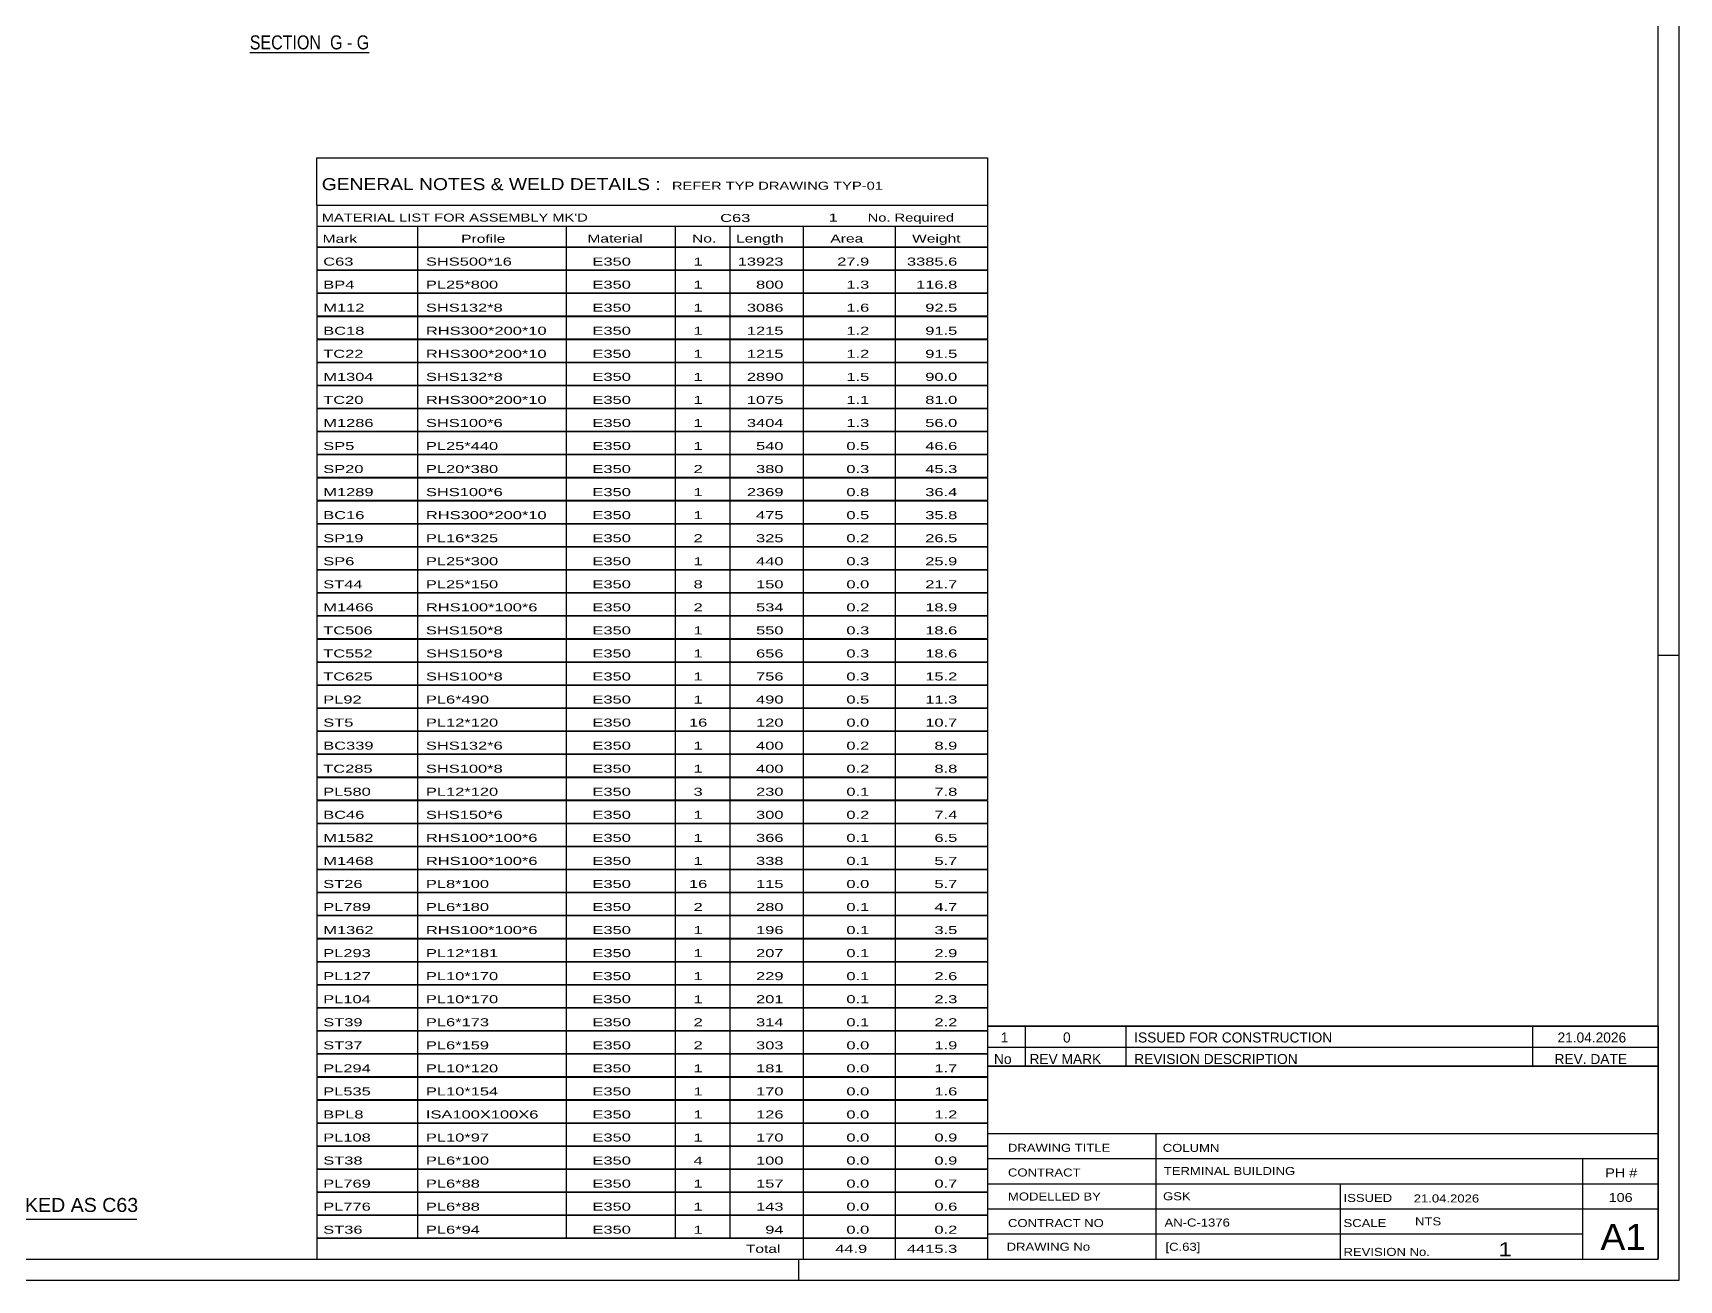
# Model space of a CAD drawing. Header units: millimetres. Extents: x -353 to 488, y -226 to 368.
# Drawn here: x 95.4 to 488.1, y -225.6 to 72 of the extents above; entities that cross this region are included whole.
import ezdxf

# ---------------------------------------------------------------- set-up
doc = ezdxf.new("R2010")
doc.units = ezdxf.units.MM
doc.styles.add('Arial', font='ARIAL.TTF', dxfattribs={"height": 0.2})
doc.styles.add('Arial Narrow', font='ARIALN.TTF', dxfattribs={"height": 0.2})

# ---------------------------------------------------------------- blocks, each defined once
blk = doc.blocks.new('Unknown-284857872-7001')
at = {"color": 5, "linetype": 'Continuous'}
for p, q in [((488.14, -225.61), (488.14, 368.39)), ((483.14, -220.61), (483.14, 363.39)), ((488.14, -76.61), (483.14, -76.61)), ((-347.86, -220.61), (483.14, -220.61)), ((278.14, -225.61), (278.14, -220.61)), ((-352.86, -225.61), (488.14, -225.61))]:
    blk.add_line(p, q, dxfattribs=at)
blk = doc.blocks.new('Unknown-284857872-17 - 22497')
at = {"color": 6, "linetype": 'Continuous'}
blk.add_line((147.11, 67.29), (175.61, 67.29), dxfattribs=at)
at = {"color": 0, "linetype": 'Continuous'}
blk.add_wipeout([(165.22, 68.04), (165.22, 71.54), (147.11, 71.54), (147.11, 68.04)], dxfattribs=at)
at = {"color": 7, "linetype": 'Continuous', "style": 'Arial Narrow'}
blk.add_text('SECTION ', height=3.34, dxfattribs=at).set_placement((147.11, 68.04))
at = {"color": 0, "linetype": 'Continuous'}
blk.add_wipeout([(169.25, 68.04), (169.25, 71.54), (166.27, 71.54), (166.27, 68.04)], dxfattribs=at)
blk.add_wipeout([(171.58, 68.04), (171.58, 71.54), (170.3, 71.54), (170.3, 68.04)], dxfattribs=at)
at = {"color": 7, "linetype": 'Continuous', "style": 'Arial Narrow'}
blk.add_text('G', height=3.34, dxfattribs=at).set_placement((166.27, 68.04))
at = {"color": 0, "linetype": 'Continuous'}
blk.add_wipeout([(175.61, 68.04), (175.61, 71.54), (172.63, 71.54), (172.63, 68.04)], dxfattribs=at)
at = {"color": 7, "linetype": 'Continuous', "style": 'Arial Narrow'}
for s, p in [('G', (172.63, 68.04)), ('-', (170.3, 68.04))]:
    blk.add_text(s, height=3.34, dxfattribs=at).set_placement(p)
blk = doc.blocks.new('Unknown-284857872-35131')
at = {"color": 7, "linetype": 'Continuous'}
for p, q in [((323.14, -174.56), (323.14, -220.61)), ((323.14, -174.56), (483.14, -174.56)), ((483.14, -174.61), (483.14, -220.61)), ((323.14, -190.61), (483.14, -190.61)), ((363.28, -190.61), (363.28, -220.61)), ((323.14, -196.61), (483.14, -196.61)), ((465.14, -220.56), (465.14, -196.56)), ((323.14, -202.61), (483.14, -202.61)), ((407.28, -202.61), (407.28, -220.61)), ((323.14, -208.61), (483.14, -208.61)), ((323.14, -214.61), (465.14, -214.61)), ((323.14, -220.61), (483.14, -220.61))]:
    blk.add_line(p, q, dxfattribs=at)
at = {"color": 7, "style": 'Arial Narrow'}
for s, height, width, p in [('DRAWING TITLE', 1.9089, 1.425378, (328.02, -195.01)), ('COLUMN', 1.909, 1.425378, (364.95, -195.03)), ('CONTRACT', 1.909, 1.425378, (328.02, -200.9)), ('TERMINAL BUILDING', 1.9089, 1.425378, (365.2, -200.54)), ('MODELLED BY', 1.9089, 1.425378, (328.02, -206.63)), ('GSK', 1.909, 1.425378, (365.02, -206.57)), ('ISSUED', 1.909, 1.425378, (408.08, -206.97)), ('21.04.2026', 1.909, 1.425378, (424.83, -207.09)), ('CONTRACT NO', 1.9089, 1.425378, (328.02, -212.96)), ('AN-C-1376', 1.909, 1.425378, (365.37, -212.84)), ('SCALE', 1.909, 1.425378, (408.08, -212.96)), ('A1', 6.204, 1.25, (469.38, -218.41)), ('DRAWING No', 1.909, 1.425378, (327.7, -218.61)), ('[C.63]', 1.909, 1.425378, (365.6, -218.62)), ('REVISION No.', 1.9089, 1.425378, (408.08, -219.85)), ('1', 3.34, 1.5, (445.05, -219.94))]:
    blk.add_text(s, height=height, dxfattribs=dict(at, width=width)).set_placement(p)
at = {"color": 7, "linetype": 'Continuous', "style": 'Arial Narrow'}
for s, height, width, p in [('PH #', 2.1, 1.42538, (470.54, -201.06)), ('106', 2.1, 1.42538, (471.33, -206.96)), ('NTS', 1.909, 1.425378, (425.14, -212.56))]:
    blk.add_text(s, height=height, dxfattribs=dict(at, width=width)).set_placement(p)
blk = doc.blocks.new('Unknown-284857872-35132')
at = {"color": 7, "linetype": 'Continuous'}
for p, q in [((163.14, 42.14), (323.14, 42.14)), ((163.14, 30.89), (163.14, 42.14)), ((323.14, 42.14), (323.14, 30.89)), ((163.14, 30.89), (323.14, 30.89)), ((163.14, 30.89), (163.14, 25.89)), ((323.14, 30.89), (323.14, 25.89)), ((163.14, 25.89), (323.14, 25.89)), ((163.14, 25.89), (163.14, 20.89)), ((187.14, 25.89), (187.14, 20.89)), ((222.64, 25.89), (222.64, 20.89)), ((248.64, 25.89), (248.64, 20.89)), ((261.64, 25.89), (261.64, 20.89)), ((279.14, 25.89), (279.14, 20.89)), ((301.14, 25.89), (301.14, 20.89)), ((323.14, 25.89), (323.14, 20.89)), ((163.14, 20.89), (323.14, 20.89)), ((163.14, 20.84), (163.14, 15.44)), ((163.14, 20.84), (323.14, 20.84)), ((187.14, 20.89), (187.14, 15.39)), ((222.64, 20.89), (222.64, 15.39)), ((248.64, 20.89), (248.64, 15.39)), ((261.64, 20.89), (261.64, 15.39)), ((279.14, 20.89), (279.14, 15.39)), ((301.14, 20.89), (301.14, 15.39)), ((323.14, 20.84), (323.14, 15.44)), ((163.14, 15.44), (323.14, 15.44)), ((163.14, 15.34), (163.14, 9.94)), ((163.14, 15.34), (323.14, 15.34)), ((187.14, 15.39), (187.14, 9.89)), ((222.64, 15.39), (222.64, 9.89)), ((248.64, 15.39), (248.64, 9.89)), ((261.64, 15.39), (261.64, 9.89)), ((279.14, 15.39), (279.14, 9.89)), ((301.14, 15.39), (301.14, 9.89)), ((323.14, 15.34), (323.14, 9.94)), ((163.14, 9.94), (323.14, 9.94)), ((163.14, 9.84), (163.14, 4.44)), ((163.14, 9.84), (323.14, 9.84)), ((187.14, 9.89), (187.14, 4.39)), ((222.64, 9.89), (222.64, 4.39)), ((248.64, 9.89), (248.64, 4.39)), ((261.64, 9.89), (261.64, 4.39)), ((279.14, 9.89), (279.14, 4.39)), ((301.14, 9.89), (301.14, 4.39)), ((323.14, 9.84), (323.14, 4.44)), ((163.14, 4.44), (323.14, 4.44)), ((163.14, 4.34), (163.14, -1.06)), ((163.14, 4.34), (323.14, 4.34)), ((187.14, 4.39), (187.14, -1.11)), ((222.64, 4.39), (222.64, -1.11)), ((248.64, 4.39), (248.64, -1.11)), ((261.64, 4.39), (261.64, -1.11)), ((279.14, 4.39), (279.14, -1.11)), ((301.14, 4.39), (301.14, -1.11)), ((323.14, 4.34), (323.14, -1.06)), ((163.14, -1.06), (323.14, -1.06)), ((163.14, -1.16), (163.14, -6.56)), ((163.14, -1.16), (323.14, -1.16)), ((187.14, -1.11), (187.14, -6.61)), ((222.64, -1.11), (222.64, -6.61)), ((248.64, -1.11), (248.64, -6.61)), ((261.64, -1.11), (261.64, -6.61)), ((279.14, -1.11), (279.14, -6.61)), ((301.14, -1.11), (301.14, -6.61)), ((323.14, -1.16), (323.14, -6.56)), ((163.14, -6.56), (323.14, -6.56)), ((163.14, -6.66), (163.14, -12.06)), ((163.14, -6.66), (323.14, -6.66)), ((187.14, -6.61), (187.14, -12.11)), ((222.64, -6.61), (222.64, -12.11)), ((248.64, -6.61), (248.64, -12.11)), ((261.64, -6.61), (261.64, -12.11)), ((279.14, -6.61), (279.14, -12.11)), ((301.14, -6.61), (301.14, -12.11)), ((323.14, -6.66), (323.14, -12.06)), ((163.14, -12.06), (323.14, -12.06)), ((163.14, -12.16), (163.14, -17.56)), ((163.14, -12.16), (323.14, -12.16)), ((187.14, -12.11), (187.14, -17.61)), ((222.64, -12.11), (222.64, -17.61)), ((248.64, -12.11), (248.64, -17.61)), ((261.64, -12.11), (261.64, -17.61)), ((279.14, -12.11), (279.14, -17.61)), ((301.14, -12.11), (301.14, -17.61)), ((323.14, -12.16), (323.14, -17.56)), ((163.14, -17.56), (323.14, -17.56)), ((163.14, -17.66), (163.14, -23.06)), ((163.14, -17.66), (323.14, -17.66)), ((187.14, -17.61), (187.14, -23.11)), ((222.64, -17.61), (222.64, -23.11)), ((248.64, -17.61), (248.64, -23.11)), ((261.64, -17.61), (261.64, -23.11)), ((279.14, -17.61), (279.14, -23.11)), ((301.14, -17.61), (301.14, -23.11)), ((323.14, -17.66), (323.14, -23.06)), ((163.14, -23.06), (323.14, -23.06)), ((163.14, -23.16), (163.14, -28.56)), ((163.14, -23.16), (323.14, -23.16)), ((187.14, -23.11), (187.14, -28.61)), ((222.64, -23.11), (222.64, -28.61)), ((248.64, -23.11), (248.64, -28.61)), ((261.64, -23.11), (261.64, -28.61)), ((279.14, -23.11), (279.14, -28.61)), ((301.14, -23.11), (301.14, -28.61)), ((323.14, -23.16), (323.14, -28.56)), ((163.14, -28.56), (323.14, -28.56)), ((163.14, -28.66), (163.14, -34.06)), ((163.14, -28.66), (323.14, -28.66)), ((187.14, -28.61), (187.14, -34.11)), ((222.64, -28.61), (222.64, -34.11)), ((248.64, -28.61), (248.64, -34.11)), ((261.64, -28.61), (261.64, -34.11)), ((279.14, -28.61), (279.14, -34.11)), ((301.14, -28.61), (301.14, -34.11)), ((323.14, -28.66), (323.14, -34.06)), ((163.14, -34.06), (323.14, -34.06)), ((163.14, -34.16), (163.14, -39.56)), ((163.14, -34.16), (323.14, -34.16)), ((187.14, -34.11), (187.14, -39.61)), ((222.64, -34.11), (222.64, -39.61)), ((248.64, -34.11), (248.64, -39.61)), ((261.64, -34.11), (261.64, -39.61)), ((279.14, -34.11), (279.14, -39.61)), ((301.14, -34.11), (301.14, -39.61)), ((323.14, -34.16), (323.14, -39.56)), ((163.14, -39.56), (323.14, -39.56)), ((163.14, -39.66), (163.14, -45.06)), ((163.14, -39.66), (323.14, -39.66)), ((187.14, -39.61), (187.14, -45.11)), ((222.64, -39.61), (222.64, -45.11)), ((248.64, -39.61), (248.64, -45.11)), ((261.64, -39.61), (261.64, -45.11)), ((279.14, -39.61), (279.14, -45.11)), ((301.14, -39.61), (301.14, -45.11)), ((323.14, -39.66), (323.14, -45.06)), ((163.14, -45.06), (323.14, -45.06)), ((163.14, -45.16), (163.14, -50.56)), ((163.14, -45.16), (323.14, -45.16)), ((187.14, -45.11), (187.14, -50.61)), ((222.64, -45.11), (222.64, -50.61)), ((248.64, -45.11), (248.64, -50.61)), ((261.64, -45.11), (261.64, -50.61)), ((279.14, -45.11), (279.14, -50.61)), ((301.14, -45.11), (301.14, -50.61)), ((323.14, -45.16), (323.14, -50.56)), ((163.14, -50.56), (323.14, -50.56)), ((163.14, -50.66), (163.14, -56.06)), ((163.14, -50.66), (323.14, -50.66)), ((187.14, -50.61), (187.14, -56.11)), ((222.64, -50.61), (222.64, -56.11)), ((248.64, -50.61), (248.64, -56.11)), ((261.64, -50.61), (261.64, -56.11)), ((279.14, -50.61), (279.14, -56.11)), ((301.14, -50.61), (301.14, -56.11)), ((323.14, -50.66), (323.14, -56.06)), ((163.14, -56.06), (323.14, -56.06)), ((163.14, -56.16), (163.14, -61.56)), ((163.14, -56.16), (323.14, -56.16)), ((187.14, -56.11), (187.14, -61.61)), ((222.64, -56.11), (222.64, -61.61)), ((248.64, -56.11), (248.64, -61.61)), ((261.64, -56.11), (261.64, -61.61)), ((279.14, -56.11), (279.14, -61.61)), ((301.14, -56.11), (301.14, -61.61)), ((323.14, -56.16), (323.14, -61.56)), ((163.14, -61.56), (323.14, -61.56)), ((163.14, -61.66), (163.14, -67.06)), ((163.14, -61.66), (323.14, -61.66)), ((187.14, -61.61), (187.14, -67.11)), ((222.64, -61.61), (222.64, -67.11)), ((248.64, -61.61), (248.64, -67.11)), ((261.64, -61.61), (261.64, -67.11)), ((279.14, -61.61), (279.14, -67.11)), ((301.14, -61.61), (301.14, -67.11)), ((323.14, -61.66), (323.14, -67.06)), ((163.14, -67.06), (323.14, -67.06)), ((163.14, -67.16), (163.14, -72.56)), ((163.14, -67.16), (323.14, -67.16)), ((187.14, -67.11), (187.14, -72.61)), ((222.64, -67.11), (222.64, -72.61)), ((248.64, -67.11), (248.64, -72.61)), ((261.64, -67.11), (261.64, -72.61)), ((279.14, -67.11), (279.14, -72.61)), ((301.14, -67.11), (301.14, -72.61)), ((323.14, -67.16), (323.14, -72.56)), ((163.14, -72.56), (323.14, -72.56)), ((163.14, -72.66), (163.14, -78.06)), ((163.14, -72.66), (323.14, -72.66)), ((187.14, -72.61), (187.14, -78.11)), ((222.64, -72.61), (222.64, -78.11)), ((248.64, -72.61), (248.64, -78.11)), ((261.64, -72.61), (261.64, -78.11)), ((279.14, -72.61), (279.14, -78.11)), ((301.14, -72.61), (301.14, -78.11)), ((323.14, -72.66), (323.14, -78.06)), ((163.14, -78.06), (323.14, -78.06)), ((163.14, -78.16), (163.14, -83.56)), ((163.14, -78.16), (323.14, -78.16)), ((187.14, -78.11), (187.14, -83.61)), ((222.64, -78.11), (222.64, -83.61)), ((248.64, -78.11), (248.64, -83.61)), ((261.64, -78.11), (261.64, -83.61)), ((279.14, -78.11), (279.14, -83.61)), ((301.14, -78.11), (301.14, -83.61)), ((323.14, -78.16), (323.14, -83.56)), ((163.14, -83.56), (323.14, -83.56)), ((163.14, -83.66), (163.14, -89.06)), ((163.14, -83.66), (323.14, -83.66)), ((187.14, -83.61), (187.14, -89.11)), ((222.64, -83.61), (222.64, -89.11)), ((248.64, -83.61), (248.64, -89.11)), ((261.64, -83.61), (261.64, -89.11)), ((279.14, -83.61), (279.14, -89.11)), ((301.14, -83.61), (301.14, -89.11)), ((323.14, -83.66), (323.14, -89.06)), ((163.14, -89.06), (323.14, -89.06)), ((163.14, -89.16), (163.14, -94.56)), ((163.14, -89.16), (323.14, -89.16)), ((187.14, -89.11), (187.14, -94.61)), ((222.64, -89.11), (222.64, -94.61)), ((248.64, -89.11), (248.64, -94.61)), ((261.64, -89.11), (261.64, -94.61)), ((279.14, -89.11), (279.14, -94.61)), ((301.14, -89.11), (301.14, -94.61)), ((323.14, -89.16), (323.14, -94.56)), ((163.14, -94.56), (323.14, -94.56)), ((163.14, -94.66), (163.14, -100.06)), ((163.14, -94.66), (323.14, -94.66)), ((187.14, -94.61), (187.14, -100.11)), ((222.64, -94.61), (222.64, -100.11)), ((248.64, -94.61), (248.64, -100.11)), ((261.64, -94.61), (261.64, -100.11)), ((279.14, -94.61), (279.14, -100.11)), ((301.14, -94.61), (301.14, -100.11)), ((323.14, -94.66), (323.14, -100.06)), ((163.14, -100.06), (323.14, -100.06)), ((163.14, -100.16), (163.14, -105.56)), ((163.14, -100.16), (323.14, -100.16)), ((187.14, -100.11), (187.14, -105.61)), ((222.64, -100.11), (222.64, -105.61)), ((248.64, -100.11), (248.64, -105.61)), ((261.64, -100.11), (261.64, -105.61)), ((279.14, -100.11), (279.14, -105.61)), ((301.14, -100.11), (301.14, -105.61)), ((323.14, -100.16), (323.14, -105.56)), ((163.14, -105.56), (323.14, -105.56)), ((163.14, -105.66), (163.14, -111.06)), ((163.14, -105.66), (323.14, -105.66)), ((187.14, -105.61), (187.14, -111.11)), ((222.64, -105.61), (222.64, -111.11)), ((248.64, -105.61), (248.64, -111.11)), ((261.64, -105.61), (261.64, -111.11)), ((279.14, -105.61), (279.14, -111.11)), ((301.14, -105.61), (301.14, -111.11)), ((323.14, -105.66), (323.14, -111.06)), ((163.14, -111.06), (323.14, -111.06)), ((163.14, -111.16), (163.14, -116.56)), ((163.14, -111.16), (323.14, -111.16)), ((187.14, -111.11), (187.14, -116.61)), ((222.64, -111.11), (222.64, -116.61)), ((248.64, -111.11), (248.64, -116.61)), ((261.64, -111.11), (261.64, -116.61)), ((279.14, -111.11), (279.14, -116.61)), ((301.14, -111.11), (301.14, -116.61)), ((323.14, -111.16), (323.14, -116.56)), ((163.14, -116.56), (323.14, -116.56)), ((163.14, -116.66), (163.14, -122.06)), ((163.14, -116.66), (323.14, -116.66)), ((187.14, -116.61), (187.14, -122.11)), ((222.64, -116.61), (222.64, -122.11)), ((248.64, -116.61), (248.64, -122.11)), ((261.64, -116.61), (261.64, -122.11)), ((279.14, -116.61), (279.14, -122.11)), ((301.14, -116.61), (301.14, -122.11)), ((323.14, -116.66), (323.14, -122.06)), ((163.14, -122.06), (323.14, -122.06)), ((163.14, -122.16), (163.14, -127.56)), ((163.14, -122.16), (323.14, -122.16)), ((187.14, -122.11), (187.14, -127.61)), ((222.64, -122.11), (222.64, -127.61)), ((248.64, -122.11), (248.64, -127.61)), ((261.64, -122.11), (261.64, -127.61)), ((279.14, -122.11), (279.14, -127.61)), ((301.14, -122.11), (301.14, -127.61)), ((323.14, -122.16), (323.14, -127.56)), ((163.14, -127.56), (323.14, -127.56)), ((163.14, -127.66), (163.14, -133.06)), ((163.14, -127.66), (323.14, -127.66)), ((187.14, -127.61), (187.14, -133.11)), ((222.64, -127.61), (222.64, -133.11)), ((248.64, -127.61), (248.64, -133.11)), ((261.64, -127.61), (261.64, -133.11)), ((279.14, -127.61), (279.14, -133.11)), ((301.14, -127.61), (301.14, -133.11)), ((323.14, -127.66), (323.14, -133.06)), ((163.14, -133.06), (323.14, -133.06)), ((163.14, -133.16), (163.14, -138.56)), ((163.14, -133.16), (323.14, -133.16)), ((187.14, -133.11), (187.14, -138.61)), ((222.64, -133.11), (222.64, -138.61)), ((248.64, -133.11), (248.64, -138.61)), ((261.64, -133.11), (261.64, -138.61)), ((279.14, -133.11), (279.14, -138.61)), ((301.14, -133.11), (301.14, -138.61)), ((323.14, -133.16), (323.14, -138.56)), ((163.14, -138.56), (323.14, -138.56)), ((163.14, -138.66), (163.14, -144.06)), ((163.14, -138.66), (323.14, -138.66)), ((187.14, -138.61), (187.14, -144.11)), ((222.64, -138.61), (222.64, -144.11)), ((248.64, -138.61), (248.64, -144.11)), ((261.64, -138.61), (261.64, -144.11)), ((279.14, -138.61), (279.14, -144.11)), ((301.14, -138.61), (301.14, -144.11)), ((323.14, -138.66), (323.14, -144.06)), ((163.14, -144.06), (323.14, -144.06)), ((163.14, -144.16), (163.14, -149.56)), ((163.14, -144.16), (323.14, -144.16)), ((187.14, -144.11), (187.14, -149.61)), ((222.64, -144.11), (222.64, -149.61)), ((248.64, -144.11), (248.64, -149.61)), ((261.64, -144.11), (261.64, -149.61)), ((279.14, -144.11), (279.14, -149.61)), ((301.14, -144.11), (301.14, -149.61)), ((323.14, -144.16), (323.14, -149.56)), ((163.14, -149.56), (323.14, -149.56)), ((163.14, -149.66), (163.14, -155.06)), ((163.14, -149.66), (323.14, -149.66)), ((187.14, -149.61), (187.14, -155.11)), ((222.64, -149.61), (222.64, -155.11)), ((248.64, -149.61), (248.64, -155.11)), ((261.64, -149.61), (261.64, -155.11)), ((279.14, -149.61), (279.14, -155.11)), ((301.14, -149.61), (301.14, -155.11)), ((323.14, -149.66), (323.14, -155.06)), ((163.14, -155.06), (323.14, -155.06)), ((163.14, -155.16), (163.14, -160.56)), ((163.14, -155.16), (323.14, -155.16)), ((187.14, -155.11), (187.14, -160.61)), ((222.64, -155.11), (222.64, -160.61)), ((248.64, -155.11), (248.64, -160.61)), ((261.64, -155.11), (261.64, -160.61)), ((279.14, -155.11), (279.14, -160.61)), ((301.14, -155.11), (301.14, -160.61)), ((323.14, -155.16), (323.14, -160.56)), ((163.14, -160.56), (323.14, -160.56)), ((163.14, -160.66), (163.14, -166.06)), ((163.14, -160.66), (323.14, -160.66)), ((187.14, -160.61), (187.14, -166.11)), ((222.64, -160.61), (222.64, -166.11)), ((248.64, -160.61), (248.64, -166.11)), ((261.64, -160.61), (261.64, -166.11)), ((279.14, -160.61), (279.14, -166.11)), ((301.14, -160.61), (301.14, -166.11)), ((323.14, -160.66), (323.14, -166.06)), ((163.14, -166.06), (323.14, -166.06)), ((163.14, -166.16), (163.14, -171.56)), ((163.14, -166.16), (323.14, -166.16)), ((187.14, -166.11), (187.14, -171.61)), ((222.64, -166.11), (222.64, -171.61)), ((248.64, -166.11), (248.64, -171.61)), ((261.64, -166.11), (261.64, -171.61)), ((279.14, -166.11), (279.14, -171.61)), ((301.14, -166.11), (301.14, -171.61)), ((323.14, -166.16), (323.14, -171.56)), ((163.14, -171.56), (323.14, -171.56)), ((163.14, -171.66), (163.14, -177.06)), ((163.14, -171.66), (323.14, -171.66)), ((187.14, -171.61), (187.14, -177.11)), ((222.64, -171.61), (222.64, -177.11)), ((248.64, -171.61), (248.64, -177.11)), ((261.64, -171.61), (261.64, -177.11)), ((279.14, -171.61), (279.14, -177.11)), ((301.14, -171.61), (301.14, -177.11)), ((323.14, -171.66), (323.14, -177.06)), ((163.14, -177.06), (323.14, -177.06)), ((163.14, -177.16), (163.14, -182.56)), ((163.14, -177.16), (323.14, -177.16)), ((187.14, -177.11), (187.14, -182.61)), ((222.64, -177.11), (222.64, -182.61)), ((248.64, -177.11), (248.64, -182.61)), ((261.64, -177.11), (261.64, -182.61)), ((279.14, -177.11), (279.14, -182.61)), ((301.14, -177.11), (301.14, -182.61)), ((323.14, -177.16), (323.14, -182.56)), ((163.14, -182.56), (323.14, -182.56)), ((163.14, -182.66), (163.14, -188.06)), ((163.14, -182.66), (323.14, -182.66)), ((187.14, -182.61), (187.14, -188.11)), ((222.64, -182.61), (222.64, -188.11)), ((248.64, -182.61), (248.64, -188.11)), ((261.64, -182.61), (261.64, -188.11)), ((279.14, -182.61), (279.14, -188.11)), ((301.14, -182.61), (301.14, -188.11)), ((323.14, -182.66), (323.14, -188.06)), ((163.14, -188.06), (323.14, -188.06)), ((163.14, -188.16), (163.14, -193.56)), ((163.14, -188.16), (323.14, -188.16)), ((187.14, -188.11), (187.14, -193.61)), ((222.64, -188.11), (222.64, -193.61)), ((248.64, -188.11), (248.64, -193.61)), ((261.64, -188.11), (261.64, -193.61)), ((279.14, -188.11), (279.14, -193.61)), ((301.14, -188.11), (301.14, -193.61)), ((323.14, -188.16), (323.14, -193.56)), ((163.14, -193.56), (323.14, -193.56)), ((163.14, -193.66), (163.14, -199.06)), ((163.14, -193.66), (323.14, -193.66)), ((187.14, -193.61), (187.14, -199.11)), ((222.64, -193.61), (222.64, -199.11)), ((248.64, -193.61), (248.64, -199.11)), ((261.64, -193.61), (261.64, -199.11)), ((279.14, -193.61), (279.14, -199.11)), ((301.14, -193.61), (301.14, -199.11)), ((323.14, -193.66), (323.14, -199.06)), ((163.14, -199.06), (323.14, -199.06)), ((163.14, -199.16), (163.14, -204.56)), ((163.14, -199.16), (323.14, -199.16)), ((187.14, -199.11), (187.14, -204.61)), ((222.64, -199.11), (222.64, -204.61)), ((248.64, -199.11), (248.64, -204.61)), ((261.64, -199.11), (261.64, -204.61)), ((279.14, -199.11), (279.14, -204.61)), ((301.14, -199.11), (301.14, -204.61)), ((323.14, -199.16), (323.14, -204.56)), ((163.14, -204.56), (323.14, -204.56)), ((163.14, -204.66), (163.14, -210.06)), ((163.14, -204.66), (323.14, -204.66)), ((187.14, -204.61), (187.14, -210.11)), ((222.64, -204.61), (222.64, -210.11)), ((248.64, -204.61), (248.64, -210.11)), ((261.64, -204.61), (261.64, -210.11)), ((279.14, -204.61), (279.14, -210.11)), ((301.14, -204.61), (301.14, -210.11)), ((323.14, -204.66), (323.14, -210.06)), ((163.14, -210.06), (323.14, -210.06)), ((163.14, -210.16), (163.14, -215.56)), ((163.14, -210.16), (323.14, -210.16)), ((187.14, -210.11), (187.14, -215.61)), ((222.64, -210.11), (222.64, -215.61)), ((248.64, -210.11), (248.64, -215.61)), ((261.64, -210.11), (261.64, -215.61)), ((279.14, -210.11), (279.14, -215.61)), ((301.14, -210.11), (301.14, -215.61)), ((323.14, -210.16), (323.14, -215.56)), ((163.14, -215.56), (323.14, -215.56)), ((163.14, -215.61), (323.14, -215.61)), ((163.14, -215.61), (163.14, -220.61)), ((279.14, -215.61), (279.14, -220.61)), ((301.14, -215.61), (301.14, -220.61)), ((323.14, -215.61), (323.14, -220.61)), ((163.14, -220.61), (323.14, -220.61))]:
    blk.add_line(p, q, dxfattribs=at)
at = {"color": 7, "style": 'Arial Narrow'}
for s, height, width, p in [('GENERAL NOTES & WELD DETAILS :', 2.8633, 1.4, (164.29, 34.45)), ('REFER TYP DRAWING TYP-01', 1.9089, 1.6, (247.84, 34.55)), ("MATERIAL LIST FOR ASSEMBLY MK'D", 1.9089, 1.6, (164.29, 26.95)), ('C63', 1.909, 1.794707, (259.34, 26.86)), ('1', 1.91, 1.794707, (285.22, 26.95)), ('No. Required', 1.9089, 1.6, (294.55, 26.95)), ('Mark', 1.909, 1.7, (164.48, 21.89)), ('Profile', 1.909, 1.7, (197.55, 21.89)), ('Material', 1.909, 1.7, (227.68, 21.95)), ('No.', 1.909, 1.7, (252.64, 21.95)), ('Length', 1.909, 1.7, (263.14, 21.95)), ('Area', 1.909, 1.7, (285.64, 21.95)), ('Weight', 1.909, 1.7, (305.14, 21.95))]:
    blk.add_text(s, height=height, dxfattribs=dict(at, width=width)).set_placement(p)
at = {"color": 7, "linetype": 'Continuous', "style": 'Arial Narrow'}
for s, height, width, p in [('C63', 1.909, 1.794707, (164.64, 16.45)), ('SHS500*16', 1.909, 1.794707, (189.14, 16.45)), ('E350', 1.909, 1.794707, (228.88, 16.45)), ('1', 1.91, 1.794707, (253, 16.45)), ('13923', 1.909, 1.794707, (263.54, 16.45)), ('27.9', 1.909, 1.794707, (287.27, 16.45)), ('3385.6', 1.909, 1.794707, (303.91, 16.45)), ('BP4', 1.909, 1.794707, (164.64, 10.95)), ('PL25*800', 1.909, 1.794707, (189.14, 10.95)), ('E350', 1.909, 1.794707, (228.88, 10.95)), ('1', 1.91, 1.794707, (253, 10.95)), ('800', 1.909, 1.794707, (267.91, 10.95)), ('1.3', 1.909, 1.794707, (289.46, 10.95)), ('116.8', 1.909, 1.794707, (306.1, 10.95)), ('M112', 1.909, 1.794707, (164.64, 5.45)), ('SHS132*8', 1.909, 1.794707, (189.14, 5.45)), ('E350', 1.909, 1.794707, (228.88, 5.45)), ('1', 1.91, 1.794707, (253, 5.45)), ('3086', 1.909, 1.794707, (265.72, 5.45)), ('1.6', 1.909, 1.794707, (289.46, 5.45)), ('92.5', 1.909, 1.794707, (308.28, 5.45)), ('BC18', 1.909, 1.794707, (164.64, -0.05)), ('RHS300*200*10', 1.9089, 1.794707, (189.14, -0.05)), ('E350', 1.909, 1.794707, (228.88, -0.05)), ('1', 1.91, 1.794707, (253, -0.05)), ('1215', 1.909, 1.794707, (265.72, -0.05)), ('1.2', 1.909, 1.794707, (289.46, -0.05)), ('91.5', 1.909, 1.794707, (308.28, -0.05)), ('TC22', 1.909, 1.794707, (164.64, -5.55)), ('RHS300*200*10', 1.9089, 1.794707, (189.14, -5.55)), ('E350', 1.909, 1.794707, (228.88, -5.55)), ('1', 1.91, 1.794707, (253, -5.55)), ('1215', 1.909, 1.794707, (265.72, -5.55)), ('1.2', 1.909, 1.794707, (289.46, -5.55)), ('91.5', 1.909, 1.794707, (308.28, -5.55)), ('M1304', 1.909, 1.794707, (164.64, -11.05)), ('SHS132*8', 1.909, 1.794707, (189.14, -11.05)), ('E350', 1.909, 1.794707, (228.88, -11.05)), ('1', 1.91, 1.794707, (253, -11.05)), ('2890', 1.909, 1.794707, (265.72, -11.05)), ('1.5', 1.909, 1.794707, (289.46, -11.05)), ('90.0', 1.909, 1.794707, (308.28, -11.05)), ('TC20', 1.909, 1.794707, (164.64, -16.55)), ('RHS300*200*10', 1.9089, 1.794707, (189.14, -16.55)), ('E350', 1.909, 1.794707, (228.88, -16.55)), ('1', 1.91, 1.794707, (253, -16.55)), ('1075', 1.909, 1.794707, (265.72, -16.55)), ('1.1', 1.909, 1.794707, (289.46, -16.55)), ('81.0', 1.909, 1.794707, (308.28, -16.55)), ('M1286', 1.909, 1.794707, (164.64, -22.05)), ('SHS100*6', 1.909, 1.794707, (189.14, -22.05)), ('E350', 1.909, 1.794707, (228.88, -22.05)), ('1', 1.91, 1.794707, (253, -22.05)), ('3404', 1.909, 1.794707, (265.72, -22.05)), ('1.3', 1.909, 1.794707, (289.46, -22.05)), ('56.0', 1.909, 1.794707, (308.28, -22.05)), ('SP5', 1.909, 1.794707, (164.64, -27.55)), ('PL25*440', 1.909, 1.794707, (189.14, -27.55)), ('E350', 1.909, 1.794707, (228.88, -27.55)), ('1', 1.91, 1.794707, (253, -27.55)), ('540', 1.909, 1.794707, (267.91, -27.55)), ('0.5', 1.909, 1.794707, (289.46, -27.55)), ('46.6', 1.909, 1.794707, (308.28, -27.55)), ('SP20', 1.909, 1.794707, (164.64, -33.05)), ('PL20*380', 1.909, 1.794707, (189.14, -33.05)), ('E350', 1.909, 1.794707, (228.88, -33.05)), ('2', 1.91, 1.794707, (253, -33.05)), ('380', 1.909, 1.794707, (267.91, -33.05)), ('0.3', 1.909, 1.794707, (289.46, -33.05)), ('45.3', 1.909, 1.794707, (308.28, -33.05)), ('M1289', 1.909, 1.794707, (164.64, -38.55)), ('SHS100*6', 1.909, 1.794707, (189.14, -38.55)), ('E350', 1.909, 1.794707, (228.88, -38.55)), ('1', 1.91, 1.794707, (253, -38.55)), ('2369', 1.909, 1.794707, (265.72, -38.55)), ('0.8', 1.909, 1.794707, (289.46, -38.55)), ('36.4', 1.909, 1.794707, (308.28, -38.55)), ('BC16', 1.909, 1.794707, (164.64, -44.05)), ('RHS300*200*10', 1.9089, 1.794707, (189.14, -44.05)), ('E350', 1.909, 1.794707, (228.88, -44.05)), ('1', 1.91, 1.794707, (253, -44.05)), ('475', 1.909, 1.794707, (267.91, -44.05)), ('0.5', 1.909, 1.794707, (289.46, -44.05)), ('35.8', 1.909, 1.794707, (308.28, -44.05)), ('SP19', 1.909, 1.794707, (164.64, -49.55)), ('PL16*325', 1.909, 1.794707, (189.14, -49.55)), ('E350', 1.909, 1.794707, (228.88, -49.55)), ('2', 1.91, 1.794707, (253, -49.55)), ('325', 1.909, 1.794707, (267.91, -49.55)), ('0.2', 1.909, 1.794707, (289.46, -49.55)), ('26.5', 1.909, 1.794707, (308.28, -49.55)), ('SP6', 1.909, 1.794707, (164.64, -55.05)), ('PL25*300', 1.909, 1.794707, (189.14, -55.05)), ('E350', 1.909, 1.794707, (228.88, -55.05)), ('1', 1.91, 1.794707, (253, -55.05)), ('440', 1.909, 1.794707, (267.91, -55.05)), ('0.3', 1.909, 1.794707, (289.46, -55.05)), ('25.9', 1.909, 1.794707, (308.28, -55.05)), ('ST44', 1.909, 1.794707, (164.64, -60.55)), ('PL25*150', 1.909, 1.794707, (189.14, -60.55)), ('E350', 1.909, 1.794707, (228.88, -60.55)), ('8', 1.91, 1.794707, (253, -60.55)), ('150', 1.909, 1.794707, (267.91, -60.55)), ('0.0', 1.909, 1.794707, (289.46, -60.55)), ('21.7', 1.909, 1.794707, (308.28, -60.55)), ('M1466', 1.909, 1.794707, (164.64, -66.05)), ('RHS100*100*6', 1.9089, 1.794707, (189.14, -66.05)), ('E350', 1.909, 1.794707, (228.88, -66.05)), ('2', 1.91, 1.794707, (253, -66.05)), ('534', 1.909, 1.794707, (267.91, -66.05)), ('0.2', 1.909, 1.794707, (289.46, -66.05)), ('18.9', 1.909, 1.794707, (308.28, -66.05)), ('TC506', 1.909, 1.794707, (164.64, -71.55)), ('SHS150*8', 1.909, 1.794707, (189.14, -71.55)), ('E350', 1.909, 1.794707, (228.88, -71.55)), ('1', 1.91, 1.794707, (253, -71.55)), ('550', 1.909, 1.794707, (267.91, -71.55)), ('0.3', 1.909, 1.794707, (289.46, -71.55)), ('18.6', 1.909, 1.794707, (308.28, -71.55)), ('TC552', 1.909, 1.794707, (164.64, -77.05)), ('SHS150*8', 1.909, 1.794707, (189.14, -77.05)), ('E350', 1.909, 1.794707, (228.88, -77.05)), ('1', 1.91, 1.794707, (253, -77.05)), ('656', 1.909, 1.794707, (267.91, -77.05)), ('0.3', 1.909, 1.794707, (289.46, -77.05)), ('18.6', 1.909, 1.794707, (308.28, -77.05)), ('TC625', 1.909, 1.794707, (164.64, -82.55)), ('SHS100*8', 1.909, 1.794707, (189.14, -82.55)), ('E350', 1.909, 1.794707, (228.88, -82.55)), ('1', 1.91, 1.794707, (253, -82.55)), ('756', 1.909, 1.794707, (267.91, -82.55)), ('0.3', 1.909, 1.794707, (289.46, -82.55)), ('15.2', 1.909, 1.794707, (308.28, -82.55)), ('PL92', 1.909, 1.794707, (164.64, -88.05)), ('PL6*490', 1.909, 1.794707, (189.14, -88.05)), ('E350', 1.909, 1.794707, (228.88, -88.05)), ('1', 1.91, 1.794707, (253, -88.05)), ('490', 1.909, 1.794707, (267.91, -88.05)), ('0.5', 1.909, 1.794707, (289.46, -88.05)), ('11.3', 1.909, 1.794707, (308.28, -88.05)), ('ST5', 1.909, 1.794707, (164.64, -93.55)), ('PL12*120', 1.909, 1.794707, (189.14, -93.55)), ('E350', 1.909, 1.794707, (228.88, -93.55)), ('16', 1.909, 1.794707, (251.9, -93.55)), ('120', 1.909, 1.794707, (267.91, -93.55)), ('0.0', 1.909, 1.794707, (289.46, -93.55)), ('10.7', 1.909, 1.794707, (308.28, -93.55)), ('BC339', 1.909, 1.794707, (164.64, -99.05)), ('SHS132*6', 1.909, 1.794707, (189.14, -99.05)), ('E350', 1.909, 1.794707, (228.88, -99.05)), ('1', 1.91, 1.794707, (253, -99.05)), ('400', 1.909, 1.794707, (267.91, -99.05)), ('0.2', 1.909, 1.794707, (289.46, -99.05)), ('8.9', 1.909, 1.794707, (310.47, -99.05)), ('TC285', 1.909, 1.794707, (164.64, -104.55)), ('SHS100*8', 1.909, 1.794707, (189.14, -104.55)), ('E350', 1.909, 1.794707, (228.88, -104.55)), ('1', 1.91, 1.794707, (253, -104.55)), ('400', 1.909, 1.794707, (267.91, -104.55)), ('0.2', 1.909, 1.794707, (289.46, -104.55)), ('8.8', 1.909, 1.794707, (310.47, -104.55)), ('PL580', 1.909, 1.794707, (164.64, -110.05)), ('PL12*120', 1.909, 1.794707, (189.14, -110.05)), ('E350', 1.909, 1.794707, (228.88, -110.05)), ('3', 1.91, 1.794707, (253, -110.05)), ('230', 1.909, 1.794707, (267.91, -110.05)), ('0.1', 1.909, 1.794707, (289.46, -110.05)), ('7.8', 1.909, 1.794707, (310.47, -110.05)), ('BC46', 1.909, 1.794707, (164.64, -115.55)), ('SHS150*6', 1.909, 1.794707, (189.14, -115.55)), ('E350', 1.909, 1.794707, (228.88, -115.55)), ('1', 1.91, 1.794707, (253, -115.55)), ('300', 1.909, 1.794707, (267.91, -115.55)), ('0.2', 1.909, 1.794707, (289.46, -115.55)), ('7.4', 1.909, 1.794707, (310.47, -115.55)), ('M1582', 1.909, 1.794707, (164.64, -121.05)), ('RHS100*100*6', 1.9089, 1.794707, (189.14, -121.05)), ('E350', 1.909, 1.794707, (228.88, -121.05)), ('1', 1.91, 1.794707, (253, -121.05)), ('366', 1.909, 1.794707, (267.91, -121.05)), ('0.1', 1.909, 1.794707, (289.46, -121.05)), ('6.5', 1.909, 1.794707, (310.47, -121.05)), ('M1468', 1.909, 1.794707, (164.64, -126.55)), ('RHS100*100*6', 1.9089, 1.794707, (189.14, -126.55)), ('E350', 1.909, 1.794707, (228.88, -126.55)), ('1', 1.91, 1.794707, (253, -126.55)), ('338', 1.909, 1.794707, (267.91, -126.55)), ('0.1', 1.909, 1.794707, (289.46, -126.55)), ('5.7', 1.909, 1.794707, (310.47, -126.55)), ('ST26', 1.909, 1.794707, (164.64, -132.05)), ('PL8*100', 1.909, 1.794707, (189.14, -132.05)), ('E350', 1.909, 1.794707, (228.88, -132.05)), ('16', 1.909, 1.794707, (251.9, -132.05)), ('115', 1.909, 1.794707, (267.91, -132.05)), ('0.0', 1.909, 1.794707, (289.46, -132.05)), ('5.7', 1.909, 1.794707, (310.47, -132.05)), ('PL789', 1.909, 1.794707, (164.64, -137.55)), ('PL6*180', 1.909, 1.794707, (189.14, -137.55)), ('E350', 1.909, 1.794707, (228.88, -137.55)), ('2', 1.91, 1.794707, (253, -137.55)), ('280', 1.909, 1.794707, (267.91, -137.55)), ('0.1', 1.909, 1.794707, (289.46, -137.55)), ('4.7', 1.909, 1.794707, (310.47, -137.55)), ('M1362', 1.909, 1.794707, (164.64, -143.05)), ('RHS100*100*6', 1.9089, 1.794707, (189.14, -143.05)), ('E350', 1.909, 1.794707, (228.88, -143.05)), ('1', 1.91, 1.794707, (253, -143.05)), ('196', 1.909, 1.794707, (267.91, -143.05)), ('0.1', 1.909, 1.794707, (289.46, -143.05)), ('3.5', 1.909, 1.794707, (310.47, -143.05)), ('PL293', 1.909, 1.794707, (164.64, -148.55)), ('PL12*181', 1.909, 1.794707, (189.14, -148.55)), ('E350', 1.909, 1.794707, (228.88, -148.55)), ('1', 1.91, 1.794707, (253, -148.55)), ('207', 1.909, 1.794707, (267.91, -148.55)), ('0.1', 1.909, 1.794707, (289.46, -148.55)), ('2.9', 1.909, 1.794707, (310.47, -148.55)), ('PL127', 1.909, 1.794707, (164.64, -154.05)), ('PL10*170', 1.909, 1.794707, (189.14, -154.05)), ('E350', 1.909, 1.794707, (228.88, -154.05)), ('1', 1.91, 1.794707, (253, -154.05)), ('229', 1.909, 1.794707, (267.91, -154.05)), ('0.1', 1.909, 1.794707, (289.46, -154.05)), ('2.6', 1.909, 1.794707, (310.47, -154.05)), ('PL104', 1.909, 1.794707, (164.64, -159.55)), ('PL10*170', 1.909, 1.794707, (189.14, -159.55)), ('E350', 1.909, 1.794707, (228.88, -159.55)), ('1', 1.91, 1.794707, (253, -159.55)), ('201', 1.909, 1.794707, (267.91, -159.55)), ('0.1', 1.909, 1.794707, (289.46, -159.55)), ('2.3', 1.909, 1.794707, (310.47, -159.55)), ('ST39', 1.909, 1.794707, (164.64, -165.05)), ('PL6*173', 1.909, 1.794707, (189.14, -165.05)), ('E350', 1.909, 1.794707, (228.88, -165.05)), ('2', 1.91, 1.794707, (253, -165.05)), ('314', 1.909, 1.794707, (267.91, -165.05)), ('0.1', 1.909, 1.794707, (289.46, -165.05)), ('2.2', 1.909, 1.794707, (310.47, -165.05)), ('ST37', 1.909, 1.794707, (164.64, -170.55)), ('PL6*159', 1.909, 1.794707, (189.14, -170.55)), ('E350', 1.909, 1.794707, (228.88, -170.55)), ('2', 1.91, 1.794707, (253, -170.55)), ('303', 1.909, 1.794707, (267.91, -170.55)), ('0.0', 1.909, 1.794707, (289.46, -170.55)), ('1.9', 1.909, 1.794707, (310.47, -170.55)), ('PL294', 1.909, 1.794707, (164.64, -176.05)), ('PL10*120', 1.909, 1.794707, (189.14, -176.05)), ('E350', 1.909, 1.794707, (228.88, -176.05)), ('1', 1.91, 1.794707, (253, -176.05)), ('181', 1.909, 1.794707, (267.91, -176.05)), ('0.0', 1.909, 1.794707, (289.46, -176.05)), ('1.7', 1.909, 1.794707, (310.47, -176.05)), ('PL535', 1.909, 1.794707, (164.64, -181.55)), ('PL10*154', 1.909, 1.794707, (189.14, -181.55)), ('E350', 1.909, 1.794707, (228.88, -181.55)), ('1', 1.91, 1.794707, (253, -181.55)), ('170', 1.909, 1.794707, (267.91, -181.55)), ('0.0', 1.909, 1.794707, (289.46, -181.55)), ('1.6', 1.909, 1.794707, (310.47, -181.55)), ('BPL8', 1.909, 1.794707, (164.64, -187.05)), ('ISA100X100X6', 1.9089, 1.794707, (189.14, -187.05)), ('E350', 1.909, 1.794707, (228.88, -187.05)), ('1', 1.91, 1.794707, (253, -187.05)), ('126', 1.909, 1.794707, (267.91, -187.05)), ('0.0', 1.909, 1.794707, (289.46, -187.05)), ('1.2', 1.909, 1.794707, (310.47, -187.05)), ('PL108', 1.909, 1.794707, (164.64, -192.55)), ('PL10*97', 1.909, 1.794707, (189.14, -192.55)), ('E350', 1.909, 1.794707, (228.88, -192.55)), ('1', 1.91, 1.794707, (253, -192.55)), ('170', 1.909, 1.794707, (267.91, -192.55)), ('0.0', 1.909, 1.794707, (289.46, -192.55)), ('0.9', 1.909, 1.794707, (310.47, -192.55)), ('ST38', 1.909, 1.794707, (164.64, -198.05)), ('PL6*100', 1.909, 1.794707, (189.14, -198.05)), ('E350', 1.909, 1.794707, (228.88, -198.05)), ('4', 1.91, 1.794707, (253, -198.05)), ('100', 1.909, 1.794707, (267.91, -198.05)), ('0.0', 1.909, 1.794707, (289.46, -198.05)), ('0.9', 1.909, 1.794707, (310.47, -198.05)), ('PL769', 1.909, 1.794707, (164.64, -203.55)), ('PL6*88', 1.909, 1.794707, (189.14, -203.55)), ('E350', 1.909, 1.794707, (228.88, -203.55)), ('1', 1.91, 1.794707, (253, -203.55)), ('157', 1.909, 1.794707, (267.91, -203.55)), ('0.0', 1.909, 1.794707, (289.46, -203.55)), ('0.7', 1.909, 1.794707, (310.47, -203.55)), ('PL776', 1.909, 1.794707, (164.64, -209.05)), ('PL6*88', 1.909, 1.794707, (189.14, -209.05)), ('E350', 1.909, 1.794707, (228.88, -209.05)), ('1', 1.91, 1.794707, (253, -209.05)), ('143', 1.909, 1.794707, (267.91, -209.05)), ('0.0', 1.909, 1.794707, (289.46, -209.05)), ('0.6', 1.909, 1.794707, (310.47, -209.05)), ('ST36', 1.909, 1.794707, (164.64, -214.55)), ('PL6*94', 1.909, 1.794707, (189.14, -214.55)), ('E350', 1.909, 1.794707, (228.88, -214.55)), ('1', 1.91, 1.794707, (253, -214.55)), ('94', 1.909, 1.794707, (270.1, -214.55)), ('0.0', 1.909, 1.794707, (289.46, -214.55)), ('0.2', 1.909, 1.794707, (310.47, -214.55)), ('Total', 1.909, 1.7, (265.47, -219.11)), ('44.9', 1.909, 1.794707, (286.78, -219.11)), ('4415.3', 1.909, 1.794707, (303.91, -219.11))]:
    blk.add_text(s, height=height, dxfattribs=dict(at, width=width)).set_placement(p)
blk = doc.blocks.new('Unknown-284857872-35133')
at = {"color": 7, "linetype": 'Continuous'}
blk.add_line((50.14, -211.11), (120.14, -211.11), dxfattribs=at)
at = {"color": 7, "style": 'Arial'}
blk.add_text('ONE-COLUMN MARKED AS C63', height=3.3428, dxfattribs=at).set_placement((49.9, -209.36))
blk = doc.blocks.new('Unknown-284857872-35134')
at = {"color": 7, "linetype": 'Continuous'}
for p, q in [((323.14, -165.06), (483.14, -165.06)), ((483.14, -165.06), (323.14, -165.06)), ((323.14, -165.06), (323.14, -170.06)), ((332.14, -165.06), (332.14, -170.06)), ((356.14, -165.06), (356.14, -170.06)), ((453.14, -165.06), (453.14, -170.06)), ((483.14, -165.06), (483.14, -170.06)), ((323.14, -170.06), (483.14, -170.06)), ((323.14, -170.06), (323.14, -174.56)), ((323.14, -170.06), (483.14, -170.06)), ((332.14, -170.06), (332.14, -174.56)), ((356.14, -170.06), (356.14, -174.56)), ((453.14, -170.06), (453.14, -174.56)), ((483.14, -170.06), (483.14, -174.56)), ((483.14, -174.56), (323.14, -174.56))]:
    blk.add_line(p, q, dxfattribs=at)
at = {"color": 7, "linetype": 'Continuous', "style": 'Arial Narrow'}
for s, height, width, p in [('1', 2.39, 1.196471, (326.3, -168.92)), ('0', 2.39, 1.196471, (341.15, -168.92)), ('ISSUED FOR CONSTRUCTION', 2.3861, 1.196471, (358.14, -168.92)), ('21.04.2026', 2.386, 1.196471, (459.14, -168.92)), ('No', 2.386, 1.2, (324.68, -174.06)), ('REV MARK', 2.386, 1.2, (333.14, -174.06)), ('REVISION DESCRIPTION', 2.3861, 1.2, (358.14, -174.06)), ('REV. DATE', 2.386, 1.2, (458.42, -174.06))]:
    blk.add_text(s, height=height, dxfattribs=dict(at, width=width)).set_placement(p)

msp = doc.modelspace()

# ---------------------------------------------------------------- block references
for name in ['Unknown-284857872-7001', 'Unknown-284857872-35132', 'Unknown-284857872-35134', 'Unknown-284857872-35131', 'Unknown-284857872-35133']:
    msp.add_blockref(name, (0, 0))

# ---------------------------------------------------------------- next in the draw order: block references
msp.add_blockref('Unknown-284857872-17 - 22497', (0, 0))

doc.saveas('drawing.dxf')
